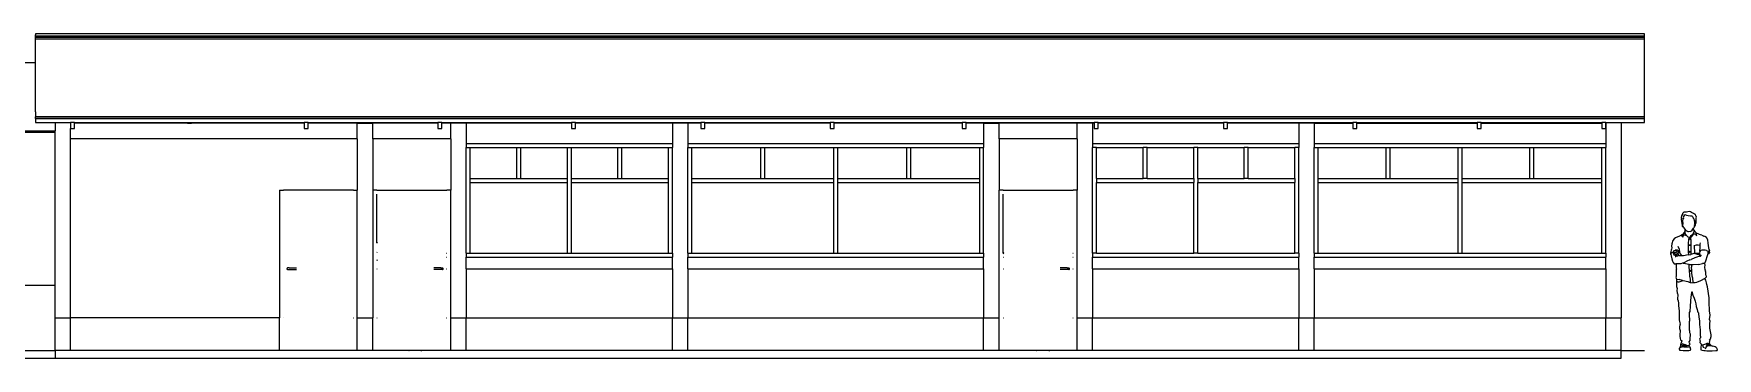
# Model space of a CAD drawing. Header units: metres. Extents: x -18.3 to 17.4, y -2.9 to 1.3.
# Drawn here: x -4.27 to 17.37, y -2.85 to 1.32 of the extents above; entities that cross this region are included whole.
import ezdxf

# ---------------------------------------------------------------- set-up
doc = ezdxf.new("R2010")
doc.units = ezdxf.units.M
doc.layers.add('SectionCutEdges', color=7, linetype='Continuous')

msp = doc.modelspace()

# ---------------------------------------------------------------- linework, layer by layer
for p, q in [((-4.247, 1.318), (-4.247, 1.319)), ((16.433, 1.319), (-4.247, 1.319)), ((-4.247, 1.315), (-4.247, 1.318)), ((-4.247, 1.315), (-4.247, 1.311)), ((-4.247, 1.311), (-4.247, 1.305)), ((-4.247, 1.298), (-4.247, 1.305)), ((16.433, 1.318), (16.433, 1.319)), ((16.433, 1.315), (16.433, 1.318)), ((16.433, 1.311), (16.433, 1.315)), ((16.433, 1.305), (16.433, 1.311)), ((16.433, 1.298), (16.433, 1.305)), ((-4.247, 1.289), (-4.247, 1.298)), ((16.433, 1.289), (-4.247, 1.289)), ((-4.247, 1.269), (-4.247, 1.289)), ((16.433, 1.269), (-4.247, 1.269)), ((-4.247, 1.249), (-4.247, 1.269)), ((16.433, 1.249), (-4.247, 1.249)), ((-4.247, 0.948), (-4.247, 1.249)), ((16.433, 1.289), (16.433, 1.298)), ((16.433, 1.269), (16.433, 1.289)), ((16.433, 1.249), (16.433, 1.269)), ((16.433, 0.314), (16.433, 1.249)), ((-9.167, 0.948), (-4.247, 0.948)), ((-4.247, 0.314), (-4.247, 0.948)), ((-4.247, 0.314), (-4.247, 0.251)), ((-4.247, 0.229), (-4.247, 0.231)), ((16.433, 0.251), (16.433, 0.314)), ((16.433, 0.231), (16.433, 0.229)), ((-9.167, 0.072), (-3.997, 0.072)), ((-6.889, 0.053), (-3.997, 0.053)), ((-3.997, 0.178), (-3.997, 0.072)), ((-3.997, 0.053), (-3.997, 0.072)), ((-3.997, -1.911), (-3.997, 0.053)), ((-3.797, -0.031), (-3.797, 0.102)), ((-3.695, 0.169), (-3.746, 0.169)), ((-3.695, 0.178), (-3.695, 0.169)), ((-2.295, 0.169), (-3.695, 0.169)), ((-2.295, 0.178), (-2.295, 0.169)), ((-2.295, 0.169), (-2.244, 0.169)), ((-2.244, 0.169), (-2.244, 0.178)), ((-2.193, 0.169), (-2.244, 0.169)), ((-2.193, 0.178), (-2.193, 0.169)), ((-0.793, 0.169), (-2.193, 0.169)), ((-0.692, 0.169), (-0.743, 0.169)), ((-0.692, 0.178), (-0.692, 0.169)), ((-0.112, 0.169), (-0.692, 0.169)), ((-0.112, -0.031), (-0.112, 0.169)), ((-0.112, 0.169), (0.088, 0.169)), ((0.088, -0.031), (0.088, 0.169)), ((0.924, 0.169), (0.088, 0.169)), ((1.026, 0.169), (0.975, 0.169)), ((1.026, 0.178), (1.026, 0.169)), ((1.088, 0.169), (1.026, 0.169)), ((1.288, 0.169), (1.088, 0.169)), ((1.088, -0.031), (1.088, 0.169)), ((1.288, 0.169), (1.288, -0.091)), ((2.641, 0.169), (1.288, 0.169)), ((2.743, 0.169), (2.692, 0.169)), ((2.743, 0.178), (2.743, 0.169)), ((3.938, 0.169), (2.743, 0.169)), ((4.138, 0.169), (3.938, 0.169)), ((3.938, 0.169), (3.938, -0.091)), ((4.304, 0.169), (4.138, 0.169)), ((4.138, 0.169), (4.138, -0.091)), ((4.405, 0.169), (4.355, 0.169)), ((4.405, 0.178), (4.405, 0.169)), ((5.964, 0.169), (4.405, 0.169)), ((6.066, 0.169), (6.015, 0.169)), ((6.066, 0.178), (6.066, 0.169)), ((7.662, 0.169), (6.066, 0.169)), ((7.763, 0.169), (7.712, 0.169)), ((7.763, 0.178), (7.763, 0.169)), ((7.938, 0.169), (7.763, 0.169)), ((7.938, 0.169), (7.938, -0.091)), ((7.938, 0.169), (8.138, 0.169)), ((8.138, -0.031), (8.138, 0.169)), ((9.138, 0.169), (8.138, 0.169)), ((9.338, 0.169), (9.138, 0.169)), ((9.138, -0.031), (9.138, 0.169)), ((9.338, 0.169), (9.338, -0.091)), ((9.359, 0.169), (9.338, 0.169)), ((9.461, 0.169), (9.41, 0.169)), ((9.461, 0.178), (9.461, 0.169)), ((11.022, 0.169), (9.461, 0.169)), ((11.123, 0.169), (11.072, 0.169)), ((11.123, 0.178), (11.123, 0.169)), ((11.988, 0.169), (11.123, 0.169)), ((12.188, 0.169), (11.988, 0.169)), ((11.988, 0.169), (11.988, -0.091)), ((12.188, 0.169), (12.188, -0.091)), ((12.188, 0.169), (12.684, 0.169)), ((12.735, 0.169), (12.786, 0.169)), ((12.786, 0.178), (12.786, 0.169)), ((12.786, 0.169), (14.282, 0.169)), ((14.333, 0.169), (14.384, 0.169)), ((14.384, 0.178), (14.384, 0.169)), ((14.384, 0.169), (15.882, 0.169)), ((15.933, 0.169), (15.933, 0.178)), ((15.933, 0.169), (15.933, -0.091)), ((15.933, 0.169), (15.933, 0.169)), ((15.933, 0.169), (15.933, 0.169)), ((16.133, 0.178), (16.133, -2.331)), ((-0.112, -0.031), (-3.797, -0.031)), ((-3.797, -2.331), (-3.797, -0.031)), ((-0.112, -0.031), (-0.112, -0.691)), ((1.088, -0.031), (0.088, -0.031)), ((0.088, -0.031), (0.088, -0.691)), ((1.088, -0.031), (1.088, -0.691)), ((1.288, -0.091), (1.288, -0.142)), ((1.288, -0.091), (3.938, -0.091)), ((1.288, -1.5), (1.288, -0.142)), ((1.288, -0.142), (1.339, -0.142)), ((1.339, -0.542), (1.339, -0.142)), ((1.339, -0.142), (1.938, -0.142)), ((1.938, -0.542), (1.938, -0.142)), ((1.938, -0.142), (1.989, -0.142)), ((1.989, -0.542), (1.989, -0.142)), ((1.989, -0.142), (2.588, -0.142)), ((2.588, -0.542), (2.588, -0.142)), ((2.588, -0.142), (2.639, -0.142)), ((2.639, -0.542), (2.639, -0.142)), ((2.639, -0.142), (3.238, -0.142)), ((3.238, -0.542), (3.238, -0.142)), ((3.238, -0.142), (3.289, -0.142)), ((3.289, -0.542), (3.289, -0.142)), ((3.289, -0.142), (3.888, -0.142)), ((3.888, -0.542), (3.888, -0.142)), ((3.888, -0.142), (3.938, -0.142)), ((3.938, -0.091), (3.938, -0.142)), ((3.938, -1.5), (3.938, -0.142)), ((4.138, -0.091), (4.138, -0.142)), ((4.138, -0.091), (7.938, -0.091)), ((4.138, -1.5), (4.138, -0.142)), ((4.138, -0.142), (4.189, -0.142)), ((4.189, -0.542), (4.189, -0.142)), ((4.189, -0.142), (5.076, -0.142)), ((5.076, -0.542), (5.076, -0.142)), ((5.076, -0.142), (5.126, -0.142)), ((5.126, -0.542), (5.126, -0.142)), ((5.126, -0.142), (6.013, -0.142)), ((6.013, -0.542), (6.013, -0.142)), ((6.013, -0.142), (6.064, -0.142)), ((6.064, -0.542), (6.064, -0.142)), ((6.064, -0.142), (6.95, -0.142)), ((6.95, -0.542), (6.95, -0.142)), ((6.95, -0.142), (7.001, -0.142)), ((7.001, -0.542), (7.001, -0.142)), ((7.001, -0.142), (7.888, -0.142)), ((7.888, -0.542), (7.888, -0.142)), ((7.888, -0.142), (7.938, -0.142)), ((7.938, -0.091), (7.938, -0.142)), ((7.938, -1.5), (7.938, -0.142)), ((9.138, -0.031), (8.138, -0.031)), ((8.138, -0.031), (8.138, -0.691)), ((9.138, -0.031), (9.138, -0.691)), ((9.338, -0.091), (9.338, -0.142)), ((9.338, -0.091), (11.988, -0.091)), ((9.389, -0.142), (9.338, -0.142)), ((9.338, -1.5), (9.338, -0.142)), ((9.389, -0.142), (9.988, -0.142)), ((9.389, -0.542), (9.389, -0.142)), ((10.039, -0.142), (9.988, -0.142)), ((9.988, -0.542), (9.988, -0.142)), ((10.039, -0.542), (10.039, -0.142)), ((10.039, -0.142), (10.638, -0.142)), ((10.689, -0.142), (10.638, -0.142)), ((10.638, -0.542), (10.638, -0.142)), ((10.689, -0.542), (10.689, -0.142)), ((10.689, -0.142), (11.288, -0.142)), ((11.339, -0.142), (11.288, -0.142)), ((11.288, -0.542), (11.288, -0.142)), ((11.339, -0.542), (11.339, -0.142)), ((11.339, -0.142), (11.938, -0.142)), ((11.988, -0.142), (11.938, -0.142)), ((11.938, -0.542), (11.938, -0.142)), ((11.988, -0.091), (11.988, -0.142)), ((11.988, -1.5), (11.988, -0.142)), ((12.188, -0.091), (12.188, -0.142)), ((12.188, -0.091), (15.933, -0.091)), ((12.188, -0.142), (12.239, -0.142)), ((12.188, -1.5), (12.188, -0.142)), ((12.239, -0.542), (12.239, -0.142)), ((12.239, -0.142), (13.112, -0.142)), ((13.112, -0.542), (13.112, -0.142)), ((13.112, -0.142), (13.163, -0.142)), ((13.163, -0.542), (13.163, -0.142)), ((13.163, -0.142), (14.035, -0.142)), ((14.035, -0.542), (14.035, -0.142)), ((14.035, -0.142), (14.086, -0.142)), ((14.086, -0.542), (14.086, -0.142)), ((14.086, -0.142), (14.959, -0.142)), ((14.959, -0.542), (14.959, -0.142)), ((14.959, -0.142), (15.01, -0.142)), ((15.01, -0.542), (15.01, -0.142)), ((15.01, -0.142), (15.883, -0.142)), ((15.883, -0.542), (15.883, -0.142)), ((15.883, -0.142), (15.933, -0.142)), ((15.933, -0.091), (15.933, -0.142)), ((15.933, -1.5), (15.933, -0.142)), ((1.339, -0.542), (1.938, -0.542)), ((1.339, -0.593), (1.339, -0.542)), ((1.339, -1.5), (1.339, -0.593)), ((1.339, -0.593), (2.588, -0.593)), ((1.938, -0.542), (1.989, -0.542)), ((1.989, -0.542), (2.588, -0.542)), ((2.588, -0.593), (2.588, -0.542)), ((2.588, -1.5), (2.588, -0.593)), ((2.639, -0.542), (3.238, -0.542)), ((2.639, -0.593), (2.639, -0.542)), ((2.639, -1.5), (2.639, -0.593)), ((2.639, -0.593), (3.888, -0.593)), ((3.238, -0.542), (3.289, -0.542)), ((3.289, -0.542), (3.888, -0.542)), ((3.888, -0.593), (3.888, -0.542)), ((3.888, -1.5), (3.888, -0.593)), ((4.189, -0.542), (5.076, -0.542)), ((4.189, -0.593), (4.189, -0.542)), ((4.189, -1.5), (4.189, -0.593)), ((4.189, -0.593), (6.013, -0.593)), ((5.076, -0.542), (5.126, -0.542)), ((5.126, -0.542), (6.013, -0.542)), ((6.013, -0.593), (6.013, -0.542)), ((6.013, -1.5), (6.013, -0.593)), ((6.064, -0.542), (6.95, -0.542)), ((6.064, -0.593), (6.064, -0.542)), ((6.064, -1.5), (6.064, -0.593)), ((6.064, -0.593), (7.888, -0.593)), ((6.95, -0.542), (7.001, -0.542)), ((7.001, -0.542), (7.888, -0.542)), ((7.888, -0.593), (7.888, -0.542)), ((7.888, -1.5), (7.888, -0.593)), ((9.389, -0.542), (9.389, -0.593)), ((9.389, -0.542), (9.988, -0.542)), ((9.389, -0.593), (10.638, -0.593)), ((9.389, -1.5), (9.389, -0.593)), ((10.039, -0.542), (9.988, -0.542)), ((10.039, -0.542), (10.638, -0.542)), ((10.638, -0.542), (10.638, -0.593)), ((10.638, -1.5), (10.638, -0.593)), ((10.689, -0.542), (10.689, -0.593)), ((10.689, -0.542), (11.288, -0.542)), ((10.689, -0.593), (11.938, -0.593)), ((10.689, -1.5), (10.689, -0.593)), ((11.339, -0.542), (11.288, -0.542)), ((11.339, -0.542), (11.938, -0.542)), ((11.938, -0.542), (11.938, -0.593)), ((11.938, -1.5), (11.938, -0.593)), ((12.239, -0.542), (13.112, -0.542)), ((12.239, -0.593), (12.239, -0.542)), ((12.239, -1.5), (12.239, -0.593)), ((12.239, -0.593), (14.035, -0.593)), ((13.112, -0.542), (13.163, -0.542)), ((13.163, -0.542), (14.035, -0.542)), ((14.035, -0.593), (14.035, -0.542)), ((14.035, -1.5), (14.035, -0.593)), ((14.086, -0.542), (14.959, -0.542)), ((14.086, -0.593), (14.086, -0.542)), ((14.086, -1.5), (14.086, -0.593)), ((14.086, -0.593), (15.883, -0.593)), ((14.959, -0.542), (15.01, -0.542)), ((15.01, -0.542), (15.883, -0.542)), ((15.883, -0.593), (15.883, -0.542)), ((15.883, -1.5), (15.883, -0.593)), ((-1.112, -0.691), (-1.112, -2.331)), ((-1.112, -0.691), (-1.062, -0.691)), ((-0.162, -0.691), (-1.062, -0.691)), ((-0.162, -0.691), (-0.112, -0.691)), ((-0.112, -2.331), (-0.112, -0.691)), ((0.138, -0.691), (0.088, -0.691)), ((0.088, -0.691), (0.088, -2.331)), ((0.138, -0.691), (1.038, -0.691)), ((0.139, -1.368), (0.139, -0.741)), ((1.088, -0.691), (1.038, -0.691)), ((1.088, -2.331), (1.088, -0.691)), ((8.188, -0.691), (8.138, -0.691)), ((8.138, -2.331), (8.138, -0.691)), ((8.188, -0.691), (9.088, -0.691)), ((8.189, -1.496), (8.189, -0.741)), ((9.138, -0.691), (9.088, -0.691)), ((9.138, -2.331), (9.138, -0.691)), ((16.907, -1.019), (16.904, -1.041)), ((16.904, -1.041), (16.905, -1.054)), ((16.905, -1.054), (16.904, -1.07)), ((16.904, -1.07), (16.908, -1.09)), ((16.922, -0.998), (16.907, -1.019)), ((16.938, -0.974), (16.92, -0.99)), ((16.92, -0.99), (16.922, -0.998)), ((16.923, -1.064), (16.92, -1.082)), ((16.92, -1.082), (16.921, -1.093)), ((16.932, -1.053), (16.923, -1.064)), ((16.934, -1.029), (16.93, -1.039)), ((16.93, -1.039), (16.932, -1.053)), ((16.941, -1.018), (16.934, -1.029)), ((16.959, -0.972), (16.938, -0.974)), ((16.943, -1.006), (16.941, -1.018)), ((16.943, -1.006), (16.95, -1.002)), ((16.95, -1.002), (16.972, -1.012)), ((16.972, -0.973), (16.959, -0.972)), ((17.005, -0.967), (16.972, -0.973)), ((16.972, -1.012), (16.993, -1.018)), ((16.993, -1.018), (17.024, -1.021)), ((17.022, -0.97), (17.005, -0.967)), ((17.036, -0.978), (17.022, -0.97)), ((17.024, -1.021), (17.038, -1.023)), ((17.062, -0.993), (17.036, -0.978)), ((17.038, -1.023), (17.049, -1.03)), ((17.049, -1.03), (17.052, -1.039)), ((17.052, -1.039), (17.058, -1.052)), ((17.058, -1.052), (17.065, -1.059)), ((17.074, -0.999), (17.062, -0.993)), ((17.065, -1.059), (17.072, -1.08)), ((17.072, -1.08), (17.076, -1.103)), ((17.085, -1.005), (17.074, -0.999)), ((17.082, -1.091), (17.084, -1.082)), ((17.084, -1.082), (17.091, -1.088)), ((17.092, -1.021), (17.085, -1.005)), ((17.095, -1.027), (17.092, -1.021)), ((17.099, -1.037), (17.095, -1.027)), ((17.095, -1.08), (17.097, -1.05)), ((17.095, -1.107), (17.095, -1.08)), ((17.097, -1.05), (17.099, -1.037)), ((16.881, -1.281), (16.832, -1.305)), ((16.919, -1.259), (16.881, -1.281)), ((16.908, -1.09), (16.909, -1.094)), ((16.915, -1.092), (16.908, -1.09)), ((16.909, -1.094), (16.91, -1.107)), ((16.91, -1.107), (16.91, -1.121)), ((16.91, -1.121), (16.914, -1.133)), ((16.914, -1.133), (16.917, -1.147)), ((16.916, -1.112), (16.915, -1.092)), ((16.92, -1.126), (16.916, -1.112)), ((16.917, -1.147), (16.917, -1.157)), ((16.917, -1.157), (16.924, -1.16)), ((16.917, -1.269), (16.937, -1.252)), ((16.917, -1.285), (16.917, -1.269)), ((16.926, -1.294), (16.917, -1.285)), ((16.942, -1.237), (16.919, -1.259)), ((16.925, -1.141), (16.92, -1.126)), ((16.924, -1.128), (16.92, -1.126)), ((16.921, -1.093), (16.923, -1.111)), ((16.923, -1.111), (16.924, -1.128)), ((16.924, -1.16), (16.93, -1.156)), ((16.93, -1.156), (16.925, -1.141)), ((16.936, -1.269), (16.926, -1.281)), ((16.926, -1.281), (16.926, -1.294)), ((16.93, -1.156), (16.937, -1.174)), ((16.952, -1.269), (16.936, -1.269)), ((16.937, -1.174), (16.946, -1.187)), ((16.937, -1.252), (16.942, -1.237)), ((16.952, -1.221), (16.942, -1.237)), ((16.946, -1.187), (16.964, -1.208)), ((16.946, -1.187), (16.949, -1.203)), ((16.949, -1.203), (16.952, -1.221)), ((16.952, -1.221), (16.949, -1.235)), ((16.949, -1.235), (16.949, -1.246)), ((16.949, -1.246), (16.961, -1.267)), ((16.974, -1.278), (16.952, -1.269)), ((16.961, -1.267), (16.974, -1.278)), ((16.964, -1.208), (16.981, -1.22)), ((16.974, -1.278), (16.988, -1.289)), ((16.981, -1.22), (16.988, -1.224)), ((16.997, -1.227), (16.988, -1.224)), ((16.988, -1.289), (17.009, -1.301)), ((17.022, -1.224), (16.997, -1.227)), ((17.009, -1.301), (17.018, -1.29)), ((17.018, -1.29), (17.025, -1.274)), ((17.022, -1.224), (17.044, -1.206)), ((17.028, -1.297), (17.023, -1.309)), ((17.025, -1.274), (17.053, -1.258)), ((17.025, -1.274), (17.051, -1.264)), ((17.051, -1.264), (17.028, -1.297)), ((17.044, -1.206), (17.063, -1.181)), ((17.051, -1.264), (17.056, -1.262)), ((17.053, -1.258), (17.068, -1.223)), ((17.056, -1.262), (17.064, -1.254)), ((17.063, -1.181), (17.07, -1.17)), ((17.066, -1.206), (17.063, -1.181)), ((17.064, -1.254), (17.083, -1.254)), ((17.07, -1.206), (17.066, -1.206)), ((17.068, -1.223), (17.07, -1.206)), ((17.074, -1.156), (17.07, -1.17)), ((17.08, -1.219), (17.07, -1.206)), ((17.076, -1.103), (17.074, -1.127)), ((17.074, -1.127), (17.076, -1.127)), ((17.074, -1.156), (17.076, -1.145)), ((17.076, -1.127), (17.08, -1.12)), ((17.077, -1.14), (17.076, -1.145)), ((17.076, -1.145), (17.08, -1.147)), ((17.078, -1.133), (17.077, -1.14)), ((17.078, -1.133), (17.08, -1.12)), ((17.08, -1.12), (17.082, -1.106)), ((17.08, -1.147), (17.083, -1.145)), ((17.086, -1.229), (17.08, -1.219)), ((17.082, -1.106), (17.082, -1.091)), ((17.083, -1.145), (17.089, -1.139)), ((17.083, -1.254), (17.095, -1.265)), ((17.099, -1.243), (17.086, -1.229)), ((17.091, -1.107), (17.088, -1.125)), ((17.088, -1.125), (17.092, -1.12)), ((17.089, -1.139), (17.088, -1.125)), ((17.091, -1.088), (17.091, -1.107)), ((17.092, -1.12), (17.095, -1.107)), ((17.095, -1.265), (17.1, -1.277)), ((17.1, -1.262), (17.099, -1.243)), ((17.12, -1.251), (17.099, -1.243)), ((17.1, -1.277), (17.1, -1.262)), ((17.13, -1.256), (17.12, -1.251)), ((17.139, -1.262), (17.13, -1.256)), ((17.152, -1.264), (17.139, -1.262)), ((17.168, -1.268), (17.152, -1.264)), ((17.168, -1.268), (17.196, -1.28)), ((17.208, -1.285), (17.196, -1.28)), ((17.228, -1.301), (17.208, -1.285)), ((0.139, -1.368), (0.138, -1.371)), ((0.138, -1.49), (0.141, -1.487)), ((0.141, -1.361), (0.139, -1.368)), ((1.035, -1.5), (1.038, -1.5)), ((1.288, -1.5), (1.288, -1.551)), ((1.288, -1.5), (1.339, -1.5)), ((1.339, -1.5), (2.588, -1.5)), ((2.588, -1.5), (2.639, -1.5)), ((2.639, -1.5), (3.888, -1.5)), ((3.888, -1.5), (3.938, -1.5)), ((3.938, -1.5), (3.938, -1.551)), ((4.138, -1.5), (4.138, -1.551)), ((4.138, -1.5), (4.189, -1.5)), ((4.189, -1.5), (6.013, -1.5)), ((6.013, -1.5), (6.064, -1.5)), ((6.064, -1.5), (7.888, -1.5)), ((7.888, -1.5), (7.938, -1.5)), ((7.938, -1.5), (7.938, -1.551)), ((8.191, -1.489), (8.189, -1.496)), ((8.189, -1.496), (8.189, -1.497)), ((8.189, -1.497), (8.189, -1.498)), ((8.189, -1.5), (8.189, -1.498)), ((8.189, -1.498), (8.19, -1.5)), ((8.189, -1.5), (8.19, -1.5)), ((8.19, -1.5), (8.191, -1.51)), ((9.085, -1.5), (9.088, -1.5)), ((9.338, -1.5), (9.338, -1.551)), ((9.389, -1.5), (9.338, -1.5)), ((9.389, -1.5), (10.638, -1.5)), ((10.689, -1.5), (10.638, -1.5)), ((10.689, -1.5), (11.938, -1.5)), ((11.988, -1.5), (11.938, -1.5)), ((11.988, -1.5), (11.988, -1.551)), ((12.188, -1.5), (12.239, -1.5)), ((12.188, -1.5), (12.188, -1.551)), ((12.239, -1.5), (14.035, -1.5)), ((14.035, -1.5), (14.086, -1.5)), ((14.086, -1.5), (15.883, -1.5)), ((15.883, -1.5), (15.933, -1.5)), ((15.933, -1.5), (15.933, -1.551)), ((16.772, -1.478), (16.766, -1.497)), ((16.766, -1.497), (16.77, -1.516)), ((16.77, -1.516), (16.773, -1.498)), ((16.774, -1.461), (16.772, -1.478)), ((16.773, -1.498), (16.791, -1.486)), ((16.777, -1.448), (16.774, -1.461)), ((16.782, -1.43), (16.777, -1.448)), ((16.783, -1.381), (16.779, -1.411)), ((16.779, -1.411), (16.782, -1.43)), ((16.796, -1.338), (16.783, -1.381)), ((16.791, -1.486), (16.806, -1.485)), ((16.812, -1.317), (16.796, -1.338)), ((16.798, -1.491), (16.796, -1.497)), ((16.796, -1.497), (16.799, -1.502)), ((16.801, -1.487), (16.798, -1.491)), ((16.799, -1.502), (16.803, -1.504)), ((16.809, -1.488), (16.801, -1.487)), ((16.808, -1.472), (16.803, -1.476)), ((16.803, -1.476), (16.803, -1.483)), ((16.803, -1.483), (16.806, -1.485)), ((16.803, -1.504), (16.818, -1.506)), ((16.806, -1.509), (16.805, -1.515)), ((16.806, -1.485), (16.809, -1.488)), ((16.814, -1.508), (16.806, -1.509)), ((16.826, -1.471), (16.808, -1.472)), ((16.809, -1.488), (16.834, -1.493)), ((16.832, -1.305), (16.812, -1.317)), ((16.821, -1.51), (16.814, -1.508)), ((16.818, -1.506), (16.83, -1.512)), ((16.83, -1.512), (16.821, -1.51)), ((16.848, -1.477), (16.826, -1.471)), ((16.83, -1.512), (16.842, -1.517)), ((16.833, -1.459), (16.831, -1.461)), ((16.831, -1.461), (16.832, -1.467)), ((16.832, -1.467), (16.837, -1.472)), ((16.842, -1.46), (16.833, -1.459)), ((16.834, -1.493), (16.85, -1.501)), ((16.837, -1.472), (16.848, -1.477)), ((16.85, -1.462), (16.842, -1.46)), ((16.848, -1.477), (16.858, -1.482)), ((16.875, -1.479), (16.85, -1.462)), ((16.85, -1.501), (16.872, -1.519)), ((16.858, -1.482), (16.867, -1.489)), ((16.861, -1.411), (16.876, -1.451)), ((16.867, -1.489), (16.872, -1.499)), ((16.88, -1.483), (16.875, -1.479)), ((16.876, -1.451), (16.881, -1.484)), ((16.881, -1.484), (16.88, -1.483)), ((16.896, -1.513), (16.881, -1.484)), ((16.901, -1.519), (16.896, -1.513)), ((16.995, -1.328), (16.994, -1.37)), ((16.994, -1.37), (16.994, -1.484)), ((16.994, -1.484), (16.995, -1.524)), ((16.996, -1.323), (16.995, -1.328)), ((16.998, -1.321), (16.996, -1.323)), ((17.009, -1.301), (16.998, -1.321)), ((17.001, -1.483), (17.004, -1.477)), ((17.004, -1.488), (17.001, -1.483)), ((17.004, -1.398), (17.006, -1.393)), ((17.006, -1.402), (17.004, -1.398)), ((17.004, -1.477), (17.009, -1.475)), ((17.009, -1.491), (17.004, -1.488)), ((17.006, -1.393), (17.011, -1.392)), ((17.01, -1.404), (17.006, -1.402)), ((17.007, -1.317), (17.009, -1.312)), ((17.008, -1.321), (17.007, -1.317)), ((17.013, -1.323), (17.008, -1.321)), ((17.009, -1.312), (17.013, -1.31)), ((17.009, -1.475), (17.015, -1.477)), ((17.015, -1.488), (17.009, -1.491)), ((17.015, -1.403), (17.01, -1.404)), ((17.011, -1.392), (17.015, -1.394)), ((17.013, -1.31), (17.018, -1.313)), ((17.018, -1.322), (17.013, -1.323)), ((17.015, -1.394), (17.017, -1.398)), ((17.017, -1.398), (17.015, -1.403)), ((17.015, -1.477), (17.017, -1.483)), ((17.017, -1.483), (17.015, -1.488)), ((17.018, -1.313), (17.02, -1.317)), ((17.02, -1.317), (17.018, -1.322)), ((17.023, -1.309), (17.027, -1.339)), ((17.027, -1.45), (17.025, -1.516)), ((17.051, -1.507), (17.025, -1.516)), ((17.027, -1.339), (17.027, -1.45)), ((17.065, -1.505), (17.051, -1.507)), ((17.084, -1.508), (17.065, -1.505)), ((17.069, -1.4), (17.102, -1.395)), ((17.069, -1.4), (17.074, -1.499)), ((17.074, -1.499), (17.081, -1.502)), ((17.081, -1.502), (17.119, -1.502)), ((17.112, -1.516), (17.084, -1.508)), ((17.102, -1.395), (17.12, -1.394)), ((17.119, -1.502), (17.139, -1.497)), ((17.12, -1.394), (17.146, -1.398)), ((17.138, -1.502), (17.137, -1.517)), ((17.139, -1.497), (17.138, -1.502)), ((17.142, -1.479), (17.139, -1.497)), ((17.142, -1.479), (17.148, -1.42)), ((17.153, -1.467), (17.142, -1.479)), ((17.146, -1.398), (17.148, -1.398)), ((17.148, -1.386), (17.153, -1.369)), ((17.148, -1.398), (17.148, -1.386)), ((17.148, -1.42), (17.148, -1.398)), ((17.169, -1.461), (17.153, -1.467)), ((17.211, -1.46), (17.169, -1.461)), ((17.227, -1.465), (17.211, -1.46)), ((17.227, -1.465), (17.251, -1.474)), ((17.244, -1.331), (17.228, -1.301)), ((17.242, -1.531), (17.248, -1.506)), ((17.25, -1.37), (17.244, -1.331)), ((17.248, -1.506), (17.251, -1.481)), ((17.248, -1.506), (17.256, -1.504)), ((17.252, -1.404), (17.25, -1.37)), ((17.251, -1.474), (17.255, -1.476)), ((17.251, -1.481), (17.251, -1.474)), ((17.26, -1.433), (17.252, -1.404)), ((17.255, -1.476), (17.263, -1.48)), ((17.256, -1.504), (17.262, -1.503)), ((17.261, -1.455), (17.26, -1.433)), ((17.261, -1.455), (17.265, -1.468)), ((17.262, -1.503), (17.265, -1.497)), ((17.263, -1.48), (17.267, -1.486)), ((17.269, -1.492), (17.265, -1.468)), ((17.269, -1.493), (17.265, -1.497)), ((17.267, -1.486), (17.269, -1.492)), ((17.269, -1.492), (17.269, -1.493)), ((-1.016, -1.701), (-1.015, -1.696)), ((-1.015, -1.706), (-1.016, -1.701)), ((-1.015, -1.696), (-1.012, -1.692)), ((-1.012, -1.71), (-1.015, -1.706)), ((-1.012, -1.692), (-1.009, -1.691)), ((-1.009, -1.712), (-1.012, -1.71)), ((-1.009, -1.691), (-1.005, -1.692)), ((-0.986, -1.691), (-1.009, -1.691)), ((-1.005, -1.71), (-1.009, -1.712)), ((-1.009, -1.712), (-0.986, -1.712)), ((-0.986, -1.691), (-0.893, -1.691)), ((-0.986, -1.712), (-0.893, -1.712)), ((0.138, -1.582), (0.141, -1.595)), ((0.138, -1.701), (0.141, -1.701)), ((0.963, -1.691), (0.87, -1.691)), ((0.963, -1.712), (0.87, -1.712)), ((0.963, -1.691), (0.985, -1.691)), ((0.985, -1.712), (0.963, -1.712)), ((0.985, -1.691), (0.982, -1.692)), ((0.982, -1.71), (0.985, -1.712)), ((0.989, -1.692), (0.985, -1.691)), ((0.985, -1.712), (0.989, -1.71)), ((0.992, -1.696), (0.989, -1.692)), ((0.989, -1.71), (0.992, -1.706)), ((0.993, -1.701), (0.992, -1.696)), ((0.992, -1.706), (0.993, -1.701)), ((1.035, -1.551), (1.038, -1.551)), ((1.035, -1.701), (1.038, -1.701)), ((1.288, -1.551), (3.938, -1.551)), ((1.288, -1.701), (1.288, -1.551)), ((1.288, -1.701), (3.938, -1.701)), ((1.288, -1.701), (1.288, -2.331)), ((3.938, -1.701), (3.938, -1.551)), ((3.938, -1.701), (3.938, -2.331)), ((4.138, -1.551), (7.938, -1.551)), ((4.138, -1.701), (4.138, -1.551)), ((4.138, -1.701), (7.938, -1.701)), ((4.138, -1.701), (4.138, -2.331)), ((7.938, -1.701), (7.938, -1.551)), ((7.938, -1.701), (7.938, -2.331)), ((8.188, -1.551), (8.191, -1.551)), ((8.188, -1.701), (8.191, -1.701)), ((9.013, -1.691), (8.92, -1.691)), ((9.013, -1.712), (8.92, -1.712)), ((9.013, -1.691), (9.035, -1.691)), ((9.035, -1.712), (9.013, -1.712)), ((9.035, -1.691), (9.032, -1.692)), ((9.032, -1.71), (9.035, -1.712)), ((9.039, -1.692), (9.035, -1.691)), ((9.035, -1.712), (9.039, -1.71)), ((9.042, -1.696), (9.039, -1.692)), ((9.039, -1.71), (9.042, -1.706)), ((9.043, -1.701), (9.042, -1.696)), ((9.042, -1.706), (9.043, -1.701)), ((9.085, -1.551), (9.088, -1.551)), ((9.085, -1.701), (9.088, -1.701)), ((9.338, -1.551), (11.988, -1.551)), ((9.338, -1.701), (9.338, -1.551)), ((9.338, -1.701), (11.988, -1.701)), ((9.338, -1.701), (9.338, -2.331)), ((11.988, -1.701), (11.988, -1.551)), ((11.988, -1.701), (11.988, -2.331)), ((12.188, -1.551), (15.933, -1.551)), ((12.188, -1.701), (12.188, -1.551)), ((12.188, -1.701), (15.933, -1.701)), ((12.188, -1.701), (12.188, -2.331)), ((15.933, -1.701), (15.933, -1.551)), ((15.933, -1.701), (15.933, -2.331)), ((16.77, -1.516), (16.776, -1.534)), ((16.776, -1.534), (16.784, -1.575)), ((16.784, -1.575), (16.791, -1.603)), ((16.791, -1.603), (16.8, -1.621)), ((16.8, -1.621), (16.814, -1.637)), ((16.805, -1.515), (16.809, -1.522)), ((16.809, -1.522), (16.83, -1.53)), ((16.814, -1.637), (16.833, -1.638)), ((16.83, -1.546), (16.824, -1.549)), ((16.83, -1.53), (16.837, -1.535)), ((16.845, -1.54), (16.83, -1.546)), ((16.833, -1.638), (16.836, -1.639)), ((16.888, -1.638), (16.836, -1.639)), ((16.836, -1.639), (16.837, -1.646)), ((16.837, -1.535), (16.845, -1.54)), ((16.837, -1.646), (16.837, -1.678)), ((16.837, -1.678), (16.838, -1.694)), ((16.838, -1.694), (16.841, -1.703)), ((16.841, -1.703), (16.838, -1.715)), ((16.838, -1.715), (16.838, -1.731)), ((16.838, -1.731), (16.839, -1.739)), ((16.842, -1.517), (16.855, -1.525)), ((16.854, -1.537), (16.845, -1.54)), ((16.865, -1.534), (16.854, -1.537)), ((16.872, -1.532), (16.865, -1.534)), ((16.882, -1.533), (16.872, -1.532)), ((16.903, -1.535), (16.882, -1.533)), ((16.899, -1.638), (16.888, -1.638)), ((16.919, -1.629), (16.899, -1.638)), ((16.907, -1.532), (16.901, -1.519)), ((16.913, -1.535), (16.903, -1.535)), ((16.913, -1.535), (16.907, -1.532)), ((16.933, -1.535), (16.913, -1.535)), ((16.924, -1.627), (16.919, -1.629)), ((16.934, -1.634), (16.919, -1.629)), ((16.947, -1.619), (16.924, -1.627)), ((16.991, -1.524), (16.933, -1.535)), ((17.005, -1.648), (16.934, -1.634)), ((16.974, -1.604), (16.947, -1.619)), ((17.014, -1.588), (16.974, -1.604)), ((16.995, -1.524), (16.991, -1.524)), ((16.995, -1.524), (17.025, -1.516)), ((17.006, -1.66), (17.005, -1.648)), ((17.011, -1.649), (17.005, -1.648)), ((17.007, -1.68), (17.006, -1.66)), ((17.008, -1.717), (17.007, -1.68)), ((17.008, -1.742), (17.008, -1.717)), ((17.039, -1.651), (17.011, -1.649)), ((17.014, -1.588), (17.033, -1.58)), ((17.016, -1.728), (17.019, -1.722)), ((17.019, -1.733), (17.016, -1.728)), ((17.019, -1.722), (17.024, -1.72)), ((17.024, -1.72), (17.03, -1.722)), ((17.03, -1.722), (17.032, -1.728)), ((17.032, -1.728), (17.03, -1.733)), ((17.079, -1.561), (17.033, -1.58)), ((17.037, -1.679), (17.038, -1.676)), ((17.038, -1.719), (17.037, -1.679)), ((17.038, -1.676), (17.039, -1.66)), ((17.042, -1.747), (17.038, -1.719)), ((17.056, -1.652), (17.039, -1.651)), ((17.039, -1.66), (17.039, -1.651)), ((17.124, -1.648), (17.056, -1.652)), ((17.093, -1.558), (17.079, -1.561)), ((17.14, -1.541), (17.093, -1.558)), ((17.123, -1.516), (17.112, -1.516)), ((17.137, -1.517), (17.123, -1.516)), ((17.124, -1.648), (17.178, -1.635)), ((17.137, -1.517), (17.137, -1.522)), ((17.137, -1.522), (17.139, -1.537)), ((17.139, -1.537), (17.14, -1.541)), ((17.14, -1.541), (17.15, -1.537)), ((17.15, -1.537), (17.166, -1.524)), ((17.196, -1.633), (17.178, -1.635)), ((17.206, -1.628), (17.196, -1.633)), ((17.206, -1.628), (17.213, -1.619)), ((17.206, -1.632), (17.206, -1.628)), ((17.211, -1.656), (17.206, -1.632)), ((17.209, -1.682), (17.211, -1.656)), ((17.212, -1.714), (17.209, -1.682)), ((17.218, -1.728), (17.212, -1.714)), ((17.213, -1.619), (17.221, -1.6)), ((17.216, -1.739), (17.218, -1.728)), ((17.221, -1.6), (17.242, -1.531)), ((-5.907, -1.911), (-3.997, -1.911)), ((-3.997, -2.331), (-3.997, -1.911)), ((16.837, -1.801), (16.835, -1.81)), ((16.835, -1.81), (16.837, -1.823)), ((16.84, -1.761), (16.837, -1.788)), ((16.837, -1.788), (16.837, -1.801)), ((16.837, -1.823), (16.842, -1.836)), ((16.839, -1.739), (16.838, -1.755)), ((16.838, -1.755), (16.84, -1.761)), ((16.842, -1.836), (16.876, -1.837)), ((16.842, -1.836), (16.844, -1.849)), ((16.844, -1.855), (16.843, -1.86)), ((16.843, -1.86), (16.86, -1.867)), ((16.843, -1.86), (16.843, -1.894)), ((16.843, -1.894), (16.843, -1.928)), ((16.843, -1.928), (16.85, -1.956)), ((16.844, -1.849), (16.844, -1.855)), ((16.86, -1.867), (16.879, -1.867)), ((16.919, -1.851), (16.876, -1.837)), ((16.879, -1.867), (16.929, -1.853)), ((16.919, -1.851), (16.929, -1.853)), ((16.929, -1.853), (16.987, -1.863)), ((16.987, -1.863), (17.006, -1.871)), ((17.006, -1.871), (17.021, -1.871)), ((17.014, -1.767), (17.008, -1.742)), ((17.014, -1.796), (17.014, -1.767)), ((17.022, -1.834), (17.014, -1.796)), ((17.024, -1.736), (17.019, -1.733)), ((17.021, -1.871), (17.024, -1.871)), ((17.024, -1.871), (17.022, -1.834)), ((17.03, -1.733), (17.024, -1.736)), ((17.024, -1.871), (17.025, -1.882)), ((17.025, -1.882), (17.052, -1.878)), ((17.045, -1.794), (17.042, -1.747)), ((17.052, -1.82), (17.045, -1.794)), ((17.058, -1.878), (17.052, -1.82)), ((17.052, -1.878), (17.058, -1.878)), ((17.058, -1.878), (17.084, -1.877)), ((17.084, -1.877), (17.104, -1.871)), ((17.104, -1.871), (17.154, -1.851)), ((17.154, -1.851), (17.211, -1.82)), ((17.211, -1.82), (17.229, -1.803)), ((17.213, -1.828), (17.211, -1.82)), ((17.211, -1.836), (17.213, -1.828)), ((17.219, -1.846), (17.211, -1.836)), ((17.218, -1.75), (17.216, -1.739)), ((17.22, -1.758), (17.218, -1.75)), ((17.229, -1.88), (17.219, -1.846)), ((17.222, -1.775), (17.22, -1.758)), ((17.225, -1.793), (17.222, -1.775)), ((17.229, -1.798), (17.225, -1.793)), ((17.229, -1.803), (17.229, -1.798)), ((17.233, -1.905), (17.229, -1.88)), ((17.243, -1.932), (17.233, -1.905)), ((17.263, -2.075), (17.243, -1.932)), ((16.85, -1.956), (16.848, -1.978)), ((16.848, -1.978), (16.852, -2.008)), ((16.852, -2.008), (16.856, -2.023)), ((16.856, -2.023), (16.858, -2.031)), ((16.858, -2.031), (16.857, -2.09)), ((16.857, -2.09), (16.863, -2.113)), ((16.863, -2.113), (16.867, -2.142)), ((16.867, -2.142), (16.868, -2.171)), ((17.024, -2.182), (17.027, -2.119)), ((17.025, -2.108), (17.037, -2.032)), ((17.027, -2.119), (17.025, -2.108)), ((17.037, -2.032), (17.04, -2.012)), ((17.04, -2.001), (17.04, -1.996)), ((17.04, -1.996), (17.043, -1.996)), ((17.04, -2.012), (17.04, -2.001)), ((17.043, -1.996), (17.044, -2.01)), ((17.044, -2.01), (17.051, -2.038)), ((17.051, -2.038), (17.068, -2.079)), ((17.068, -2.079), (17.082, -2.119)), ((17.082, -2.119), (17.091, -2.15)), ((17.091, -2.15), (17.097, -2.184)), ((17.263, -2.128), (17.263, -2.075)), ((17.266, -2.243), (17.263, -2.128)), ((-3.997, -2.331), (-3.797, -2.331)), ((-3.997, -2.751), (-3.997, -2.331)), ((-3.797, -2.751), (-3.797, -2.331)), ((-1.112, -2.331), (-3.797, -2.331)), ((-1.112, -2.751), (-1.112, -2.331)), ((-1.062, -2.331), (-1.059, -2.331)), ((-0.165, -2.331), (-0.162, -2.331)), ((-0.112, -2.751), (-0.112, -2.331)), ((-0.112, -2.331), (0.088, -2.331)), ((0.088, -2.751), (0.088, -2.331)), ((0.138, -2.331), (0.141, -2.331)), ((1.035, -2.331), (1.038, -2.331)), ((1.088, -2.751), (1.088, -2.331)), ((1.088, -2.331), (1.288, -2.331)), ((1.288, -2.751), (1.288, -2.331)), ((1.288, -2.331), (3.938, -2.331)), ((3.938, -2.751), (3.938, -2.331)), ((3.938, -2.331), (4.138, -2.331)), ((4.138, -2.751), (4.138, -2.331)), ((4.138, -2.331), (7.938, -2.331)), ((7.938, -2.751), (7.938, -2.331)), ((7.938, -2.331), (8.138, -2.331)), ((8.138, -2.751), (8.138, -2.331)), ((8.188, -2.331), (8.191, -2.331)), ((9.085, -2.331), (9.088, -2.331)), ((9.138, -2.751), (9.138, -2.331)), ((9.138, -2.331), (9.338, -2.331)), ((9.338, -2.751), (9.338, -2.331)), ((9.338, -2.331), (11.988, -2.331)), ((11.988, -2.751), (11.988, -2.331)), ((11.988, -2.331), (12.188, -2.331)), ((12.188, -2.751), (12.188, -2.331)), ((12.188, -2.331), (15.933, -2.331)), ((15.933, -2.331), (16.133, -2.331)), ((15.933, -2.751), (15.933, -2.331)), ((16.133, -2.751), (16.133, -2.331)), ((16.868, -2.171), (16.879, -2.244)), ((16.878, -2.296), (16.875, -2.341)), ((16.875, -2.341), (16.876, -2.355)), ((16.876, -2.355), (16.885, -2.394)), ((16.879, -2.244), (16.878, -2.268)), ((16.878, -2.268), (16.878, -2.296)), ((17.01, -2.288), (17.011, -2.274)), ((17.014, -2.371), (17.01, -2.288)), ((17.011, -2.274), (17.012, -2.264)), ((17.011, -2.375), (17.014, -2.371)), ((17.011, -2.442), (17.011, -2.375)), ((17.012, -2.264), (17.017, -2.25)), ((17.017, -2.25), (17.024, -2.182)), ((17.097, -2.184), (17.102, -2.2)), ((17.102, -2.2), (17.107, -2.225)), ((17.107, -2.225), (17.112, -2.247)), ((17.112, -2.247), (17.117, -2.26)), ((17.117, -2.26), (17.127, -2.269)), ((17.127, -2.269), (17.126, -2.29)), ((17.126, -2.29), (17.129, -2.309)), ((17.129, -2.309), (17.13, -2.321)), ((17.13, -2.321), (17.135, -2.345)), ((17.135, -2.345), (17.137, -2.375)), ((17.137, -2.375), (17.138, -2.411)), ((17.276, -2.299), (17.266, -2.243)), ((17.269, -2.351), (17.276, -2.299)), ((17.274, -2.375), (17.269, -2.351)), ((17.271, -2.403), (17.274, -2.375)), ((16.886, -2.435), (16.883, -2.444)), ((16.883, -2.444), (16.883, -2.47)), ((16.883, -2.47), (16.889, -2.495)), ((16.885, -2.546), (16.884, -2.566)), ((16.884, -2.566), (16.89, -2.598)), ((16.885, -2.394), (16.889, -2.412)), ((16.889, -2.509), (16.885, -2.536)), ((16.885, -2.536), (16.885, -2.546)), ((16.887, -2.426), (16.886, -2.435)), ((16.889, -2.412), (16.887, -2.426)), ((16.889, -2.495), (16.889, -2.509)), ((17.011, -2.493), (17.011, -2.442)), ((17.015, -2.498), (17.011, -2.493)), ((17.013, -2.519), (17.015, -2.498)), ((17.015, -2.526), (17.013, -2.519)), ((17.024, -2.539), (17.015, -2.526)), ((17.017, -2.602), (17.024, -2.547)), ((17.024, -2.547), (17.024, -2.539)), ((17.141, -2.595), (17.137, -2.604)), ((17.138, -2.411), (17.143, -2.457)), ((17.15, -2.588), (17.141, -2.595)), ((17.143, -2.457), (17.145, -2.481)), ((17.145, -2.481), (17.147, -2.495)), ((17.147, -2.518), (17.145, -2.537)), ((17.145, -2.537), (17.147, -2.559)), ((17.147, -2.495), (17.147, -2.518)), ((17.147, -2.559), (17.152, -2.569)), ((17.153, -2.585), (17.15, -2.588)), ((17.152, -2.569), (17.152, -2.579)), ((17.152, -2.579), (17.153, -2.585)), ((17.27, -2.463), (17.271, -2.403)), ((17.281, -2.505), (17.27, -2.463)), ((17.278, -2.599), (17.287, -2.57)), ((17.287, -2.548), (17.281, -2.505)), ((17.287, -2.57), (17.287, -2.548)), ((-6.807, -2.751), (-3.997, -2.751)), ((-5.907, -2.751), (-3.997, -2.751)), ((-1.062, -2.751), (-1.112, -2.751)), ((-1.021, -2.751), (-1.062, -2.751)), ((-0.162, -2.751), (-1.062, -2.751)), ((-0.162, -2.751), (-0.212, -2.751)), ((-0.162, -2.751), (-0.202, -2.751)), ((0.138, -2.751), (0.088, -2.751)), ((0.179, -2.751), (0.138, -2.751)), ((0.188, -2.751), (0.138, -2.751)), ((0.195, -2.751), (0.138, -2.751)), ((0.247, -2.751), (0.138, -2.751)), ((1.038, -2.751), (0.138, -2.751)), ((0.251, -2.751), (0.195, -2.751)), ((0.238, -2.749), (0.237, -2.745)), ((0.247, -2.751), (0.238, -2.749)), ((0.307, -2.751), (0.251, -2.751)), ((0.362, -2.751), (0.307, -2.751)), ((0.416, -2.751), (0.362, -2.751)), ((0.373, -2.745), (0.372, -2.751)), ((0.553, -2.751), (0.372, -2.751)), ((0.47, -2.751), (0.416, -2.751)), ((0.522, -2.751), (0.47, -2.751)), ((0.521, -2.745), (0.525, -2.746)), ((0.572, -2.751), (0.522, -2.751)), ((0.525, -2.746), (0.548, -2.75)), ((0.548, -2.75), (0.553, -2.751)), ((0.621, -2.751), (0.572, -2.751)), ((0.667, -2.751), (0.621, -2.751)), ((0.712, -2.751), (0.667, -2.751)), ((0.706, -2.751), (0.718, -2.75)), ((1.038, -2.751), (0.706, -2.751)), ((0.754, -2.751), (0.712, -2.751)), ((0.718, -2.75), (0.719, -2.745)), ((0.794, -2.751), (0.754, -2.751)), ((0.832, -2.751), (0.794, -2.751)), ((0.866, -2.751), (0.832, -2.751)), ((0.898, -2.751), (0.866, -2.751)), ((0.927, -2.751), (0.898, -2.751)), ((0.953, -2.751), (0.927, -2.751)), ((0.975, -2.751), (0.953, -2.751)), ((0.994, -2.751), (0.975, -2.751)), ((1.01, -2.751), (0.994, -2.751)), ((1.038, -2.751), (0.998, -2.751)), ((1.022, -2.751), (1.01, -2.751)), ((1.031, -2.751), (1.022, -2.751)), ((1.037, -2.751), (1.031, -2.751)), ((1.038, -2.751), (1.037, -2.751)), ((3.938, -2.751), (1.288, -2.751)), ((7.938, -2.751), (4.138, -2.751)), ((8.188, -2.751), (8.138, -2.751)), ((8.229, -2.751), (8.188, -2.751)), ((8.238, -2.751), (8.188, -2.751)), ((8.245, -2.751), (8.188, -2.751)), ((8.317, -2.751), (8.188, -2.751)), ((9.088, -2.751), (8.188, -2.751)), ((8.301, -2.751), (8.245, -2.751)), ((8.357, -2.751), (8.301, -2.751)), ((8.308, -2.749), (8.307, -2.745)), ((8.317, -2.751), (8.308, -2.749)), ((8.412, -2.751), (8.357, -2.751)), ((8.466, -2.751), (8.412, -2.751)), ((8.443, -2.745), (8.442, -2.751)), ((8.623, -2.751), (8.442, -2.751)), ((8.52, -2.751), (8.466, -2.751)), ((8.572, -2.751), (8.52, -2.751)), ((8.622, -2.751), (8.572, -2.751)), ((8.591, -2.745), (8.595, -2.746)), ((8.595, -2.746), (8.618, -2.75)), ((8.618, -2.75), (8.623, -2.751)), ((8.671, -2.751), (8.622, -2.751)), ((8.717, -2.751), (8.671, -2.751)), ((8.762, -2.751), (8.717, -2.751)), ((8.804, -2.751), (8.762, -2.751)), ((8.776, -2.751), (8.788, -2.75)), ((9.088, -2.751), (8.776, -2.751)), ((8.788, -2.75), (8.789, -2.745)), ((8.844, -2.751), (8.804, -2.751)), ((8.882, -2.751), (8.844, -2.751)), ((8.916, -2.751), (8.882, -2.751)), ((8.948, -2.751), (8.916, -2.751)), ((8.977, -2.751), (8.948, -2.751)), ((9.003, -2.751), (8.977, -2.751)), ((9.025, -2.751), (9.003, -2.751)), ((9.044, -2.751), (9.025, -2.751)), ((9.06, -2.751), (9.044, -2.751)), ((9.088, -2.751), (9.048, -2.751)), ((9.072, -2.751), (9.06, -2.751)), ((9.081, -2.751), (9.072, -2.751)), ((9.087, -2.751), (9.081, -2.751)), ((9.088, -2.751), (9.087, -2.751)), ((11.988, -2.751), (9.338, -2.751)), ((15.933, -2.751), (12.188, -2.751)), ((16.133, -2.751), (16.433, -2.751)), ((16.88, -2.734), (16.881, -2.722)), ((16.885, -2.749), (16.88, -2.734)), ((16.881, -2.722), (16.884, -2.719)), ((16.884, -2.719), (16.896, -2.698)), ((16.897, -2.752), (16.885, -2.749)), ((16.89, -2.598), (16.893, -2.614)), ((16.893, -2.614), (16.902, -2.621)), ((16.896, -2.698), (16.899, -2.688)), ((16.929, -2.757), (16.897, -2.752)), ((16.903, -2.652), (16.899, -2.66)), ((16.899, -2.66), (16.899, -2.666)), ((16.899, -2.666), (16.9, -2.669)), ((16.899, -2.688), (16.9, -2.681)), ((16.938, -2.703), (16.899, -2.711)), ((16.924, -2.665), (16.9, -2.681)), ((16.9, -2.681), (16.9, -2.669)), ((16.902, -2.621), (16.912, -2.623)), ((16.905, -2.641), (16.903, -2.652)), ((16.913, -2.629), (16.905, -2.641)), ((16.924, -2.695), (16.907, -2.7)), ((16.912, -2.623), (16.913, -2.629)), ((16.915, -2.691), (16.93, -2.687)), ((16.921, -2.686), (16.934, -2.681)), ((16.924, -2.665), (16.946, -2.672)), ((16.934, -2.686), (16.924, -2.695)), ((16.961, -2.757), (16.929, -2.757)), ((16.93, -2.687), (16.934, -2.686)), ((16.934, -2.67), (16.934, -2.681)), ((16.934, -2.681), (16.934, -2.683)), ((16.934, -2.681), (16.936, -2.681)), ((16.934, -2.683), (16.934, -2.686)), ((16.934, -2.686), (16.958, -2.686)), ((16.936, -2.681), (16.957, -2.681)), ((16.938, -2.703), (16.962, -2.703)), ((16.97, -2.683), (16.946, -2.672)), ((16.957, -2.681), (16.958, -2.681)), ((16.958, -2.681), (16.958, -2.678)), ((16.969, -2.687), (16.958, -2.681)), ((16.958, -2.681), (16.958, -2.683)), ((16.958, -2.683), (16.958, -2.684)), ((16.958, -2.684), (16.958, -2.686)), ((16.958, -2.686), (16.963, -2.692)), ((16.958, -2.686), (16.963, -2.688)), ((17.001, -2.754), (16.961, -2.757)), ((16.962, -2.703), (16.999, -2.706)), ((16.963, -2.688), (16.979, -2.696)), ((16.963, -2.692), (16.981, -2.701)), ((16.97, -2.683), (16.993, -2.687)), ((16.993, -2.687), (17.002, -2.684)), ((17.002, -2.684), (17.001, -2.688)), ((17.001, -2.688), (17.003, -2.693)), ((17.02, -2.752), (17.001, -2.754)), ((17.002, -2.684), (17.01, -2.681)), ((17.003, -2.693), (17.005, -2.698)), ((17.005, -2.644), (17.006, -2.638)), ((17.009, -2.653), (17.005, -2.644)), ((17.005, -2.698), (17.009, -2.704)), ((17.006, -2.638), (17.017, -2.624)), ((17.019, -2.667), (17.009, -2.653)), ((17.009, -2.704), (17.019, -2.718)), ((17.01, -2.681), (17.019, -2.667)), ((17.018, -2.615), (17.017, -2.602)), ((17.017, -2.624), (17.018, -2.615)), ((17.019, -2.718), (17.019, -2.727)), ((17.019, -2.727), (17.021, -2.729)), ((17.021, -2.729), (17.02, -2.752)), ((17.137, -2.604), (17.141, -2.617)), ((17.141, -2.617), (17.149, -2.628)), ((17.149, -2.628), (17.144, -2.647)), ((17.144, -2.647), (17.152, -2.657)), ((17.152, -2.657), (17.157, -2.662)), ((17.156, -2.715), (17.155, -2.738)), ((17.155, -2.738), (17.157, -2.741)), ((17.157, -2.711), (17.156, -2.715)), ((17.157, -2.662), (17.16, -2.678)), ((17.16, -2.678), (17.157, -2.711)), ((17.157, -2.741), (17.173, -2.746)), ((17.168, -2.676), (17.16, -2.678)), ((17.178, -2.681), (17.168, -2.676)), ((17.173, -2.746), (17.196, -2.75)), ((17.215, -2.671), (17.178, -2.681)), ((17.178, -2.681), (17.186, -2.708)), ((17.186, -2.708), (17.204, -2.713)), ((17.196, -2.75), (17.213, -2.753)), ((17.223, -2.705), (17.212, -2.735)), ((17.213, -2.753), (17.233, -2.755)), ((17.233, -2.659), (17.215, -2.671)), ((17.247, -2.693), (17.223, -2.705)), ((17.236, -2.668), (17.225, -2.687)), ((17.24, -2.678), (17.229, -2.69)), ((17.248, -2.661), (17.233, -2.659)), ((17.233, -2.659), (17.236, -2.668)), ((17.233, -2.755), (17.301, -2.755)), ((17.236, -2.668), (17.239, -2.675)), ((17.252, -2.669), (17.236, -2.668)), ((17.239, -2.675), (17.24, -2.678)), ((17.248, -2.676), (17.24, -2.678)), ((17.24, -2.678), (17.251, -2.689)), ((17.307, -2.695), (17.247, -2.693)), ((17.248, -2.661), (17.264, -2.659)), ((17.248, -2.661), (17.252, -2.669)), ((17.256, -2.674), (17.248, -2.676)), ((17.252, -2.669), (17.256, -2.674)), ((17.267, -2.672), (17.252, -2.669)), ((17.273, -2.679), (17.256, -2.674)), ((17.256, -2.674), (17.275, -2.686)), ((17.264, -2.659), (17.27, -2.651)), ((17.264, -2.659), (17.278, -2.677)), ((17.267, -2.644), (17.269, -2.638)), ((17.27, -2.651), (17.267, -2.644)), ((17.268, -2.611), (17.278, -2.599)), ((17.275, -2.624), (17.268, -2.611)), ((17.269, -2.638), (17.275, -2.624)), ((17.278, -2.677), (17.29, -2.685)), ((17.29, -2.685), (17.307, -2.695)), ((17.301, -2.755), (17.349, -2.752)), ((17.325, -2.7), (17.307, -2.695)), ((17.338, -2.705), (17.325, -2.7)), ((17.353, -2.712), (17.338, -2.705)), ((17.349, -2.752), (17.365, -2.75)), ((17.363, -2.722), (17.353, -2.712)), ((17.365, -2.729), (17.363, -2.722)), ((17.367, -2.732), (17.365, -2.729)), ((17.365, -2.75), (17.368, -2.739)), ((17.368, -2.739), (17.367, -2.732)), ((-5.907, -2.851), (-3.997, -2.851))]:
    msp.add_line(p, q)
at = {"layer": 'SectionCutEdges'}
for p, q in [((16.433, 0.251), (-4.247, 0.251)), ((-4.247, 0.231), (-4.247, 0.251)), ((-4.247, 0.231), (16.433, 0.231)), ((-4.247, 0.229), (-4.247, 0.178)), ((16.433, 0.229), (-4.247, 0.229)), ((16.433, 0.231), (16.433, 0.251)), ((16.433, 0.178), (16.433, 0.229)), ((-4.247, 0.178), (-3.997, 0.178)), ((-3.997, 0.178), (-3.797, 0.178)), ((-3.797, 0.178), (-3.797, 0.169)), ((-3.746, 0.178), (-3.797, 0.178)), ((-3.797, 0.169), (-3.797, 0.102)), ((-3.797, 0.102), (-3.746, 0.102)), ((-3.746, 0.169), (-3.746, 0.178)), ((-3.746, 0.178), (-3.695, 0.178)), ((-3.746, 0.102), (-3.746, 0.169)), ((-3.695, 0.178), (-2.295, 0.178)), ((-2.295, 0.178), (-2.244, 0.178)), ((-2.244, 0.178), (-2.193, 0.178)), ((-2.193, 0.178), (-0.793, 0.178)), ((-0.793, 0.178), (-0.793, 0.169)), ((-0.743, 0.178), (-0.793, 0.178)), ((-0.793, 0.169), (-0.793, 0.102)), ((-0.793, 0.102), (-0.743, 0.102)), ((-0.743, 0.169), (-0.743, 0.178)), ((-0.743, 0.178), (-0.692, 0.178)), ((-0.743, 0.102), (-0.743, 0.169)), ((-0.692, 0.178), (0.924, 0.178)), ((0.924, 0.178), (0.924, 0.169)), ((0.975, 0.178), (0.924, 0.178)), ((0.924, 0.169), (0.924, 0.102)), ((0.924, 0.102), (0.975, 0.102)), ((0.975, 0.169), (0.975, 0.178)), ((0.975, 0.178), (1.026, 0.178)), ((0.975, 0.102), (0.975, 0.169)), ((1.026, 0.178), (2.641, 0.178)), ((2.641, 0.178), (2.641, 0.169)), ((2.692, 0.178), (2.641, 0.178)), ((2.641, 0.169), (2.641, 0.102)), ((2.641, 0.102), (2.692, 0.102)), ((2.692, 0.169), (2.692, 0.178)), ((2.692, 0.178), (2.743, 0.178)), ((2.692, 0.102), (2.692, 0.169)), ((2.743, 0.178), (4.304, 0.178)), ((4.304, 0.178), (4.304, 0.169)), ((4.355, 0.178), (4.304, 0.178)), ((4.304, 0.169), (4.304, 0.102)), ((4.304, 0.102), (4.355, 0.102)), ((4.355, 0.169), (4.355, 0.178)), ((4.355, 0.178), (4.405, 0.178)), ((4.355, 0.102), (4.355, 0.169)), ((4.405, 0.178), (5.964, 0.178)), ((5.964, 0.178), (5.964, 0.169)), ((6.015, 0.178), (5.964, 0.178)), ((5.964, 0.169), (5.964, 0.165)), ((5.964, 0.165), (5.964, 0.102)), ((5.964, 0.102), (6.015, 0.102)), ((6.015, 0.169), (6.015, 0.178)), ((6.015, 0.178), (6.066, 0.178)), ((6.015, 0.102), (6.015, 0.169)), ((6.066, 0.178), (7.662, 0.178)), ((7.662, 0.178), (7.662, 0.169)), ((7.712, 0.178), (7.662, 0.178)), ((7.662, 0.169), (7.662, 0.165)), ((7.662, 0.165), (7.662, 0.102)), ((7.662, 0.102), (7.712, 0.102)), ((7.712, 0.169), (7.712, 0.178)), ((7.712, 0.178), (7.763, 0.178)), ((7.712, 0.102), (7.712, 0.169)), ((7.763, 0.178), (9.359, 0.178)), ((9.359, 0.178), (9.359, 0.169)), ((9.41, 0.178), (9.359, 0.178)), ((9.359, 0.169), (9.359, 0.165)), ((9.359, 0.165), (9.359, 0.102)), ((9.359, 0.102), (9.41, 0.102)), ((9.41, 0.169), (9.41, 0.178)), ((9.41, 0.178), (9.461, 0.178)), ((9.41, 0.102), (9.41, 0.169)), ((9.461, 0.178), (11.022, 0.178)), ((11.022, 0.178), (11.022, 0.169)), ((11.072, 0.178), (11.022, 0.178)), ((11.022, 0.169), (11.022, 0.165)), ((11.022, 0.165), (11.022, 0.102)), ((11.022, 0.102), (11.072, 0.102)), ((11.072, 0.169), (11.072, 0.178)), ((11.072, 0.178), (11.123, 0.178)), ((11.072, 0.102), (11.072, 0.169)), ((11.123, 0.178), (12.684, 0.178)), ((12.684, 0.178), (12.684, 0.169)), ((12.735, 0.178), (12.684, 0.178)), ((12.684, 0.169), (12.684, 0.165)), ((12.684, 0.165), (12.684, 0.102)), ((12.684, 0.102), (12.735, 0.102)), ((12.735, 0.169), (12.735, 0.178)), ((12.735, 0.178), (12.786, 0.178)), ((12.735, 0.102), (12.735, 0.169)), ((12.786, 0.178), (14.282, 0.178)), ((14.282, 0.178), (14.282, 0.169)), ((14.333, 0.178), (14.282, 0.178)), ((14.282, 0.169), (14.282, 0.165)), ((14.282, 0.165), (14.282, 0.102)), ((14.282, 0.102), (14.333, 0.102)), ((14.333, 0.169), (14.333, 0.178)), ((14.333, 0.178), (14.384, 0.178)), ((14.333, 0.102), (14.333, 0.169)), ((14.384, 0.178), (15.882, 0.178)), ((15.882, 0.178), (15.882, 0.169)), ((15.933, 0.178), (15.882, 0.178)), ((15.882, 0.169), (15.882, 0.165)), ((15.882, 0.165), (15.882, 0.102)), ((15.882, 0.102), (15.933, 0.102)), ((15.933, 0.169), (15.933, 0.178)), ((15.933, 0.178), (15.933, 0.178)), ((15.933, 0.178), (16.133, 0.178)), ((15.933, 0.102), (15.933, 0.169)), ((16.133, 0.178), (16.433, 0.178)), ((-3.797, -2.751), (-3.997, -2.751)), ((-3.997, -2.751), (-3.997, -2.851)), ((-1.112, -2.751), (-3.797, -2.751)), ((-1.062, -2.751), (-1.112, -2.751)), ((-0.162, -2.751), (-1.062, -2.751)), ((-0.112, -2.751), (-0.162, -2.751)), ((0.088, -2.751), (-0.112, -2.751)), ((0.138, -2.751), (0.088, -2.751)), ((0.247, -2.751), (0.138, -2.751)), ((0.372, -2.751), (0.247, -2.751)), ((0.553, -2.751), (0.372, -2.751)), ((0.706, -2.751), (0.553, -2.751)), ((1.038, -2.751), (0.706, -2.751)), ((1.088, -2.751), (1.038, -2.751)), ((1.288, -2.751), (1.088, -2.751)), ((3.938, -2.751), (1.288, -2.751)), ((4.138, -2.751), (3.938, -2.751)), ((7.938, -2.751), (4.138, -2.751)), ((8.138, -2.751), (7.938, -2.751)), ((8.188, -2.751), (8.138, -2.751)), ((8.317, -2.751), (8.188, -2.751)), ((8.442, -2.751), (8.317, -2.751)), ((8.623, -2.751), (8.442, -2.751)), ((8.776, -2.751), (8.623, -2.751)), ((9.088, -2.751), (8.776, -2.751)), ((9.138, -2.751), (9.088, -2.751)), ((9.338, -2.751), (9.138, -2.751)), ((11.988, -2.751), (9.338, -2.751)), ((12.188, -2.751), (11.988, -2.751)), ((15.933, -2.751), (12.188, -2.751)), ((16.133, -2.751), (15.933, -2.751)), ((16.133, -2.851), (16.133, -2.751)), ((-3.997, -2.851), (-3.847, -2.851)), ((-3.847, -2.851), (-0.087, -2.851)), ((-0.087, -2.851), (0.063, -2.851)), ((0.063, -2.851), (7.963, -2.851)), ((7.963, -2.851), (8.113, -2.851)), ((8.113, -2.851), (15.993, -2.851)), ((15.993, -2.851), (16.133, -2.851))]:
    msp.add_line(p, q, dxfattribs=at)

doc.saveas('drawing.dxf')
